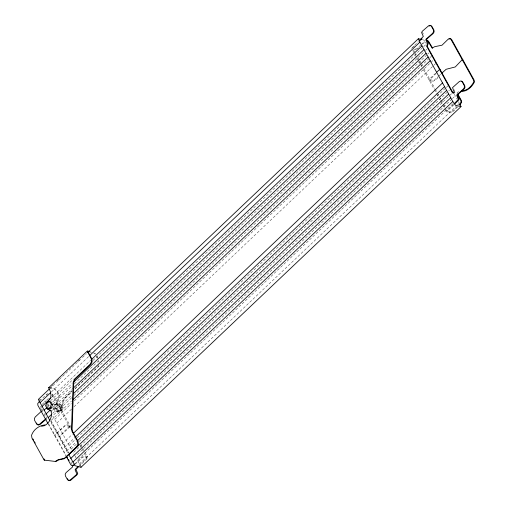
<?xml version="1.0" encoding="UTF-8"?>
<svg xmlns="http://www.w3.org/2000/svg" width="506" height="506" viewBox="0 0 506 506"><rect width="100%" height="100%" fill="white"/><g stroke="black" fill="none" stroke-linecap="round" stroke-linejoin="round"><path stroke-width="0.38" stroke-dasharray="2.53 1.9" d="M454.97 92.2L454.179 89.714M40.195 406.982L40.347 406.198M44.458 413.617L44.307 414.401L45.73 417.595M71.188 461.839L71.036 462.623L71.89 464.54M60.998 404.623L58.114 405.236L56.78 408.633L58.316 411.416L61.201 410.802L62.542 407.406L60.998 404.623L59.335 404.186L56.457 404.8L55.603 406.451L55.11 408.19L55.704 409.537L56.659 410.98L58.316 411.416M56.659 410.98L59.537 410.366L60.878 406.969L59.335 404.186M71.637 397.722L52.675 415.818L71.182 449.202M67.64 452.585L50.448 421.58M451.561 93.736L73.288 452.769L74.717 455.583M451.902 99.075L75.343 456.475L76.773 459.29M452.807 103.875L77.399 460.188L80.947 466.823M454.344 94.249L457.139 99.296M46.786 406.014L47.855 403.295M48.867 403.952L48.178 405.439L48.608 406.894M457.038 93.06L458.493 91.535M99.075 364.971L98.417 366.281L74.369 389.101M84.205 453.161L86.868 457.962L78.791 465.855M456.88 107.006L451.238 112.123L447.633 111.434L447.677 110.656L453.692 104.944M52.263 395.528L52.833 394.566L52.358 393.984M411.555 48.405L418.361 41.517M458.038 106.633C454.9 109.245 451.801 114.925 446.981 112.047L446.507 111.465L447.07 110.498L453.313 104.578M42.137 411.682L42.763 410.36L41.283 407.039M46.248 419.101L46.881 417.779L45.395 414.458M51.656 386.261L52.795 385.18M57.342 380.866L59.044 379.247M77.804 361.448L80.644 358.748M49.797 388.545L81.89 358.077M82.465 357.533L86.475 353.726M39.632 400.98L46.862 394.117L49.367 393.2M46.356 395.331L47.463 394.275M412.725 47.596L414.363 46.04M51.378 391.929L88.632 356.566M42.162 404.389L46.071 400.676M46.634 400.145L49.424 397.495M420.815 45.002L416.286 49.069L414.174 48.766M421.371 44.471L425.261 40.777M45.002 402.428L46.116 401.366M417.52 48.854L418.633 47.798M422.529 44.104L425.312 41.467M51.144 397.811L90.688 360.278M50.568 400.739L73.496 378.981M92.984 360.481L423.117 47.147M423.686 46.603L426.552 43.883M47.469 406.963L49.759 404.787M52.624 402.068L72.111 383.573M53.2 403.902L72.111 385.952M74.407 383.776L425.173 50.853M425.742 50.309L426.893 49.221M52.39 407.95L71.877 389.456M72.048 390.575L64.18 398.26L62.896 401.201L61.346 407.912L59.581 410.942L57.38 411.973L57.981 412.131L60.182 411.1L61.947 408.07L63.503 401.359L64.787 398.418L72.08 391.277M52.39 410.334L71.877 391.834M74.743 389.114L427.228 54.566M427.798 54.022L428.949 52.934M52.725 413.294L71.643 395.338M73.933 395.547L429.284 58.272M429.853 57.728L432.725 55.009M51.346 420.265L71.403 401.226M54.781 419.385L71.403 403.605M74.268 400.885L434.205 59.265M56.836 423.092L71.738 408.949M74.034 406.773L436.261 62.972M435.685 73.187L429.594 78.968L429.031 79.935L429.505 80.517C433.06 82.706 436.102 79.897 438.285 77.266M436.292 73.345L429.948 79.6L433.762 80.599L438.228 76.589M438.772 76.071L440.96 73.996M62.535 443.61L72.276 434.363M64.591 447.317L74.331 438.07M69.177 445.35L76.627 438.278M77.197 437.734L445.729 87.949M446.305 87.405L449.17 84.685M66.647 451.029L76.387 441.782M71.232 449.056L76.963 443.617M79.252 441.441L449.505 90.024M452.472 98.531L455.337 95.811M74.584 464.04C78.443 461.282 81.959 453.559 87.671 457.253L87.215 458.588L79.398 466.013M75.185 464.198L83.054 456.962L86.868 457.962M79.455 463.894L457.158 105.406M457.734 104.862L459.448 103.23M416.248 49.632L413.522 49.379M422.276 39.588L424.287 40.316L426.299 43.655M89.031 351.796L94.053 353.112L95.065 354.01M49.253 387.552C55.034 387.375 59.278 391.758 59.183 397.431C58.981 401.283 55.641 403.263 54.458 406.622L54.528 409.43L55.856 411.505M49.664 388.292C55.464 388.203 58.475 391.701 58.582 397.273C58.38 401.125 55.04 403.105 53.851 406.463L53.927 409.272L55.255 411.346L57.981 412.131M38.614 399.297L40.815 399.873M56.457 404.8L58.114 405.236M53.174 404.351L62.232 406.723L63.155 407.709L63.01 409.341L61.915 410.385L52.858 408.019M60.878 406.969L62.542 407.406M55.11 408.19L56.78 408.633M59.537 410.366L61.201 410.802M44.288 400.98L44.762 401.536M94.736 353.024L95.666 354.168M458.455 101.668L459.195 103.003M413.611 50.126L415.129 52.871M415.508 53.554L416.267 54.926M417.792 57.665L421.207 63.832M421.587 64.521L422.352 65.894M423.87 68.633L434.888 88.512M435.268 89.195L439.069 96.051M439.448 96.735L440.966 99.473M441.346 100.163L443.243 103.591M443.623 104.274L445.147 107.013M446.665 109.758L447.424 111.13M412.694 50.461L414.591 53.889M414.977 54.572L416.495 57.317M416.874 58L418.392 60.745M418.772 61.428L421.814 66.912M423.332 69.651L433.971 88.847M434.35 89.53L436.248 92.959M436.627 93.642L438.152 96.387M439.67 99.125L440.429 100.498M440.808 101.181L444.61 108.037M444.989 108.72L446.507 111.465M96.779 356.173L98.632 359.507M96.545 356.679L97.285 358.014M52.719 394.199L70.954 427.096M80.833 444.919L82.351 447.658M82.737 448.341L84.635 451.769M85.014 452.459L87.671 457.253M51.916 394.901L70.91 429.17M80.03 445.622L81.548 448.367M81.928 449.05L82.687 450.422M51.011 420.714L68.917 453.015M50.79 421.239L68.316 452.857M48.475 423.535L66.071 455.28M48.253 424.066L65.85 455.811M422.485 32.156L423.332 34.073M40.48 407.621L41.618 410.176M98.765 360.689L98.948 362.094M46.913 404.648L46.982 407.457M69.392 426.431L59.17 436.362L59.771 436.52L69.739 427.058L70.195 425.723L66.843 424.73L65.609 424.863L54.37 435.103L54.977 435.261L65.578 425.432L69.392 426.431"/><path stroke-width="0.76" d="M47.09 408.475L49.974 407.861L51.315 404.465L49.771 401.682L46.887 402.295L45.54 405.685L47.09 408.475L48.329 408.797L51.207 408.184L52.548 404.787L51.005 402.004L49.771 401.682M49.873 420.543L38.336 399.424L49.221 389.089M460.017 104.489L461.036 106.614L81.036 467.278L75.084 465.722L68.753 454.59M89.783 355.478L419.91 42.143L418.329 38.76L421.542 39.398M91.839 359.19L421.972 45.85L419.91 42.143M73.832 381.941L424.028 49.563L421.972 45.85M73.022 388.368L426.084 53.269L424.028 49.563M73.357 393.706L428.139 56.982L426.084 53.269M73.123 399.595L430.195 60.688L428.139 56.982M73.427 433.275L442.529 82.946L430.195 60.688M74.907 437.526L444.584 86.652L442.529 82.946M76.963 441.238L446.64 90.365L444.584 86.652M68.702 454.736L448.695 94.072L446.64 90.365M70.758 458.449L450.757 97.784L448.695 94.072M72.813 462.155L452.813 101.491L450.757 97.784M46.609 403.845C47.899 400.828 50.866 398.899 51.036 395.3L50.271 391.246L48.639 387.76L87.291 351.075L90.055 351.43M41.903 410.815L35.268 416.944L34.364 418.557L34.56 420.303L36.615 424.015L37.855 424.857L39.379 424.363L45.698 418.892M48.114 402.068L48.842 401.296M87.627 352.638L418.329 38.76M39.632 400.98L37.697 403.674L37.925 405.432L47.868 423.377M419.493 40.442L423.32 36.445L421.618 32.612L422.244 31.29L428.569 25.819L430.1 25.3L431.333 26.173L433.389 29.879L433.604 31.631L432.681 33.238L425.818 39.411L427.437 43.864L426.609 46.141L452.516 92.876L453.743 92.851L454.167 92.079L452.547 87.627L459.41 81.46L460.941 80.941L462.174 81.808L464.23 85.52L464.451 87.272L463.521 88.879L456.659 95.046L458.278 99.499L453.882 104.04M420.385 40.328L422.023 38.772M39.917 402.808L50.809 392.473M41.973 406.514L50.568 398.355M44.028 410.227L46.894 407.507M46.084 413.933L50.1 410.126M48.14 417.646L51.58 414.382M436.798 72.137L439.562 69.512L440.169 69.67M442.054 72.959L446.153 69.278L455.273 66.95L462.218 59.689L462.87 59.797M454.508 92.851L453.123 93.034L427.216 46.299L428.297 43.408L426.596 39.576L426.912 38.911L433.231 33.447L434.154 31.84L433.939 30.088L431.884 26.375L430.644 25.509L429.113 26.027M74.584 464.04L73.471 465.096L72.029 465.609L70.821 464.78L66.229 456.501M454.786 103.907L459.081 99.619L457.437 95.217L457.753 94.552L464.072 89.088L465.001 87.481L464.78 85.729L462.724 82.016L461.491 81.143M78.234 466.387L75.299 469.258L75.154 470.042L76.855 473.875L76.539 474.533L70.22 480.004L68.696 480.491L67.456 479.65L65.4 475.944L65.204 474.192L66.109 472.585L72.428 467.114L72.744 466.456L72.175 465.178M459.106 104.894L461.061 102.206L460.814 100.441L457.481 94.432M78.835 466.545L75.944 469.435L77.722 473.42L77.089 474.742L70.77 480.207L69.246 480.7L68.006 479.859L67.317 478.619M459.707 105.052L461.668 102.364L461.415 100.599L457.715 93.92M46.248 419.101L39.93 424.572L38.405 425.059L37.166 424.218L36.476 422.984M55.331 461.364L58.057 459.764L64.566 458.164L76.583 446.76L77.797 444.742L77.538 441.327L71.978 431.302L71.504 429.164L73.168 382.315L74.591 379.019L90.264 364.143L91.586 361.524L91.219 358.71L87.291 351.075M461.036 106.614L455.621 105.4L452.813 101.491M88.316 351.607L88.12 352.195L91.826 358.868L92.187 361.682L90.871 364.301L75.198 379.177L73.768 382.473L72.111 429.322L72.586 431.46L78.139 441.485L78.398 444.9L77.184 446.918L64.306 458.778L58.664 459.922L55.938 461.523L44.142 460.093L31.96 438.114L31.536 435.28C33.775 429.025 39.645 425.204 46.059 424.781C49.961 421.732 52.788 415.704 50.929 410.923L49.835 409.999M449.037 39.107L450.397 38.545L451.561 39.392L474.179 80.195L474.464 81.966C471.775 87.209 466.905 91.744 460.599 91.504M72.63 465.767L74.078 465.254M48.639 387.76L49.253 387.552M461.592 90.745C467.272 90.966 471.364 86.431 473.812 81.858L473.527 80.087L450.909 39.285L449.739 38.431L448.379 39L442.023 45.198L434.73 46.672L432.105 48.076L427.912 41.094L426.71 40.233M41.568 426.248L45.097 425.54M51.315 404.465L52.548 404.787M49.974 407.861L51.207 408.184M432.706 48.234L428.519 41.252L427.317 40.391M51.536 411.081L50.436 410.157L47.709 409.367L46.381 407.298M46.982 407.457L48.31 409.525M66.836 456.659L67.595 458.038M68.361 459.416L69.126 460.795M32.947 438.955L33.706 440.334M34.465 441.706L35.23 443.079M43.984 458.879L44.749 460.251M80.947 466.823L81.036 467.278"/></g></svg>
